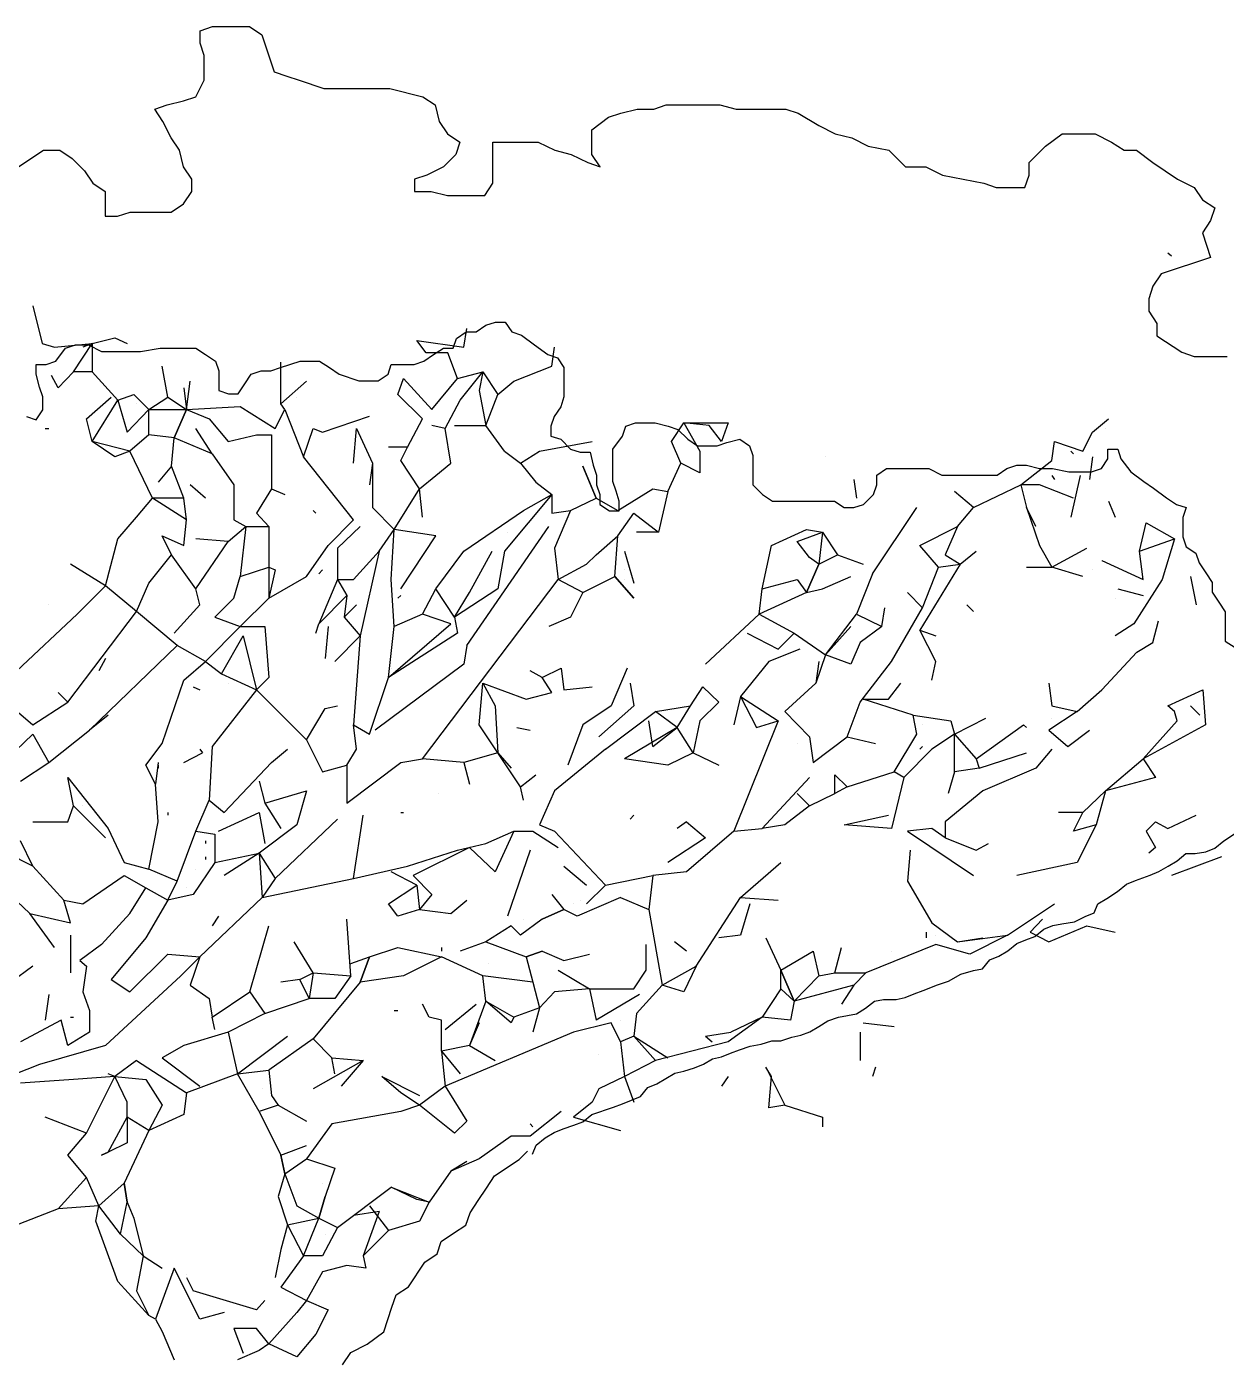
# Model space of a CAD drawing. Header units: inches. Extents: x 15 to 22798, y 21 to 21519.
# Drawn here: x 3528 to 3759.1, y 931.5 to 1187.9 of the extents above; entities that cross this region are included whole.
import ezdxf

# ---------------------------------------------------------------- set-up
doc = ezdxf.new("R2010")
doc.units = ezdxf.units.IN
doc.header["$MEASUREMENT"] = 0
doc.layers.add('pino marittimo', color=7, linetype='Continuous')

msp = doc.modelspace()

# ---------------------------------------------------------------- linework, layer by layer
at = {"layer": 'pino marittimo'}
for p, q in [((3747.82, 1144.37), (3748.55, 1143.82)), ((3529.18, 1134.19), (3531, 1126.92)), ((3612.24, 1126.2), (3612.78, 1129.83)), ((3531, 1126.92), (3533.36, 1126.2)), ((3533.36, 1126.2), (3540.63, 1126.92)), ((3537, 1121.47), (3540.63, 1126.92)), ((3540.63, 1126.92), (3538.81, 1126.2)), ((3540.63, 1126.92), (3544.99, 1128.01)), ((3540.63, 1126.92), (3540.63, 1121.47)), ((3544.99, 1128.01), (3547.35, 1126.92)), ((3604.97, 1125.11), (3603.15, 1127.47)), ((3603.15, 1127.47), (3612.24, 1126.2)), ((3629.14, 1122.56), (3629.69, 1126.2)), ((3609.15, 1125.11), (3604.97, 1125.11)), ((3610.97, 1120.2), (3609.15, 1125.11)), ((3537, 1121.47), (3534.09, 1118.38)), ((3540.63, 1121.47), (3537, 1121.47)), ((3540.63, 1121.47), (3545.54, 1116.02)), ((3555.17, 1116.56), (3554.08, 1122.56)), ((3576.98, 1115.29), (3576.98, 1123.29)), ((3610.97, 1120.2), (3615.87, 1121.47)), ((3611.51, 1116.02), (3615.87, 1121.47)), ((3615.87, 1121.47), (3615.15, 1117.84)), ((3615.87, 1121.47), (3618.78, 1117.11)), ((3621.87, 1119.65), (3629.14, 1122.56)), ((3534.09, 1118.38), (3532.82, 1120.74)), ((3558.26, 1118.38), (3558.8, 1114.2)), ((3558.8, 1114.2), (3559.53, 1119.65)), ((3576.98, 1115.29), (3581.89, 1119.65)), ((3599.52, 1117.11), (3600.61, 1120.2)), ((3600.61, 1120.2), (3606.06, 1114.2)), ((3606.06, 1114.2), (3610.97, 1120.2)), ((3618.78, 1117.11), (3621.87, 1119.65)), ((3539.54, 1112.38), (3544.27, 1116.56)), ((3540.63, 1108.02), (3545.54, 1116.02)), ((3545.54, 1116.02), (3548.63, 1117.11)), ((3545.54, 1116.02), (3547.35, 1109.84)), ((3548.63, 1117.11), (3551.54, 1114.2)), ((3551.54, 1114.2), (3555.17, 1116.56)), ((3555.17, 1116.56), (3558.8, 1114.2)), ((3580.07, 1116.56), (3580.07, 1116.56)), ((3604.24, 1112.38), (3599.52, 1117.11)), ((3608.6, 1110.57), (3611.51, 1116.02)), ((3615.15, 1117.84), (3616.42, 1111.11)), ((3616.42, 1111.11), (3618.78, 1117.11)), ((3547.35, 1109.84), (3551.54, 1114.2)), ((3549.17, 1115.29), (3549.17, 1115.29)), ((3551.54, 1109.29), (3551.54, 1114.2)), ((3551.54, 1114.2), (3558.8, 1114.2)), ((3558.8, 1114.2), (3556.44, 1108.75)), ((3556.44, 1108.75), (3558.8, 1114.2)), ((3558.8, 1114.2), (3569.16, 1114.75)), ((3558.8, 1114.2), (3563.17, 1112.38)), ((3569.16, 1114.75), (3575.89, 1110.57)), ((3575.89, 1110.57), (3577.71, 1114.2)), ((3577.71, 1114.2), (3576.98, 1115.29)), ((3577.71, 1114.2), (3581.34, 1105.11)), ((3531.54, 1110.57), (3532.27, 1110.57)), ((3540.63, 1108.02), (3539.54, 1112.38)), ((3563.71, 1105.66), (3560.62, 1110.57)), ((3563.17, 1112.38), (3566.8, 1108.02)), ((3581.34, 1105.11), (3583.16, 1110.57)), ((3583.16, 1110.57), (3584.98, 1109.84)), ((3584.98, 1109.84), (3594.06, 1112.93)), ((3590.97, 1103.84), (3591.52, 1110.57)), ((3591.52, 1110.57), (3594.61, 1103.84)), ((3601.33, 1106.93), (3604.24, 1112.38)), ((3608.6, 1110.57), (3606.06, 1111.11)), ((3609.69, 1103.84), (3608.6, 1110.57)), ((3610.42, 1111.11), (3616.42, 1111.11)), ((3620.05, 1106.2), (3616.42, 1111.11)), ((3652.22, 1108.02), (3654.58, 1111.66)), ((3654.58, 1111.66), (3663.13, 1111.66)), ((3659.49, 1111.11), (3654.58, 1111.66)), ((3654.58, 1111.66), (3657.67, 1106.2)), ((3661.85, 1108.02), (3659.49, 1111.11)), ((3663.13, 1111.66), (3661.85, 1108.02)), ((3733.28, 1109.84), (3736.37, 1112.38)), ((3735.82, 1110.57), (3735.82, 1110.57)), ((3547.9, 1106.2), (3540.63, 1108.02)), ((3544.99, 1105.11), (3540.63, 1108.02)), ((3551.54, 1109.29), (3547.9, 1106.2)), ((3556.44, 1108.75), (3551.54, 1109.29)), ((3555.9, 1103.3), (3556.44, 1108.75)), ((3563.71, 1105.66), (3556.44, 1108.75)), ((3566.8, 1108.02), (3572.25, 1109.29)), ((3572.25, 1109.29), (3575.16, 1109.29)), ((3572.25, 1109.29), (3575.16, 1109.29)), ((3575.16, 1109.29), (3575.16, 1098.93)), ((3626.78, 1106.2), (3636.95, 1108.02)), ((3654.04, 1103.84), (3652.22, 1108.02)), ((3725.46, 1104.39), (3726.01, 1108.02)), ((3726.01, 1108.02), (3731.46, 1106.2)), ((3731.46, 1106.2), (3733.28, 1109.84)), ((3547.9, 1106.2), (3544.99, 1105.11)), ((3552.26, 1097.12), (3547.9, 1106.2)), ((3563.71, 1105.66), (3567.89, 1099.66)), ((3601.33, 1106.93), (3597.7, 1106.93)), ((3600.06, 1104.39), (3601.33, 1106.93)), ((3620.05, 1106.2), (3623.14, 1103.84)), ((3623.14, 1103.84), (3626.78, 1106.2)), ((3657.67, 1106.2), (3657.67, 1102.02)), ((3729.1, 1106.2), (3729.64, 1105.66)), ((3555.9, 1103.3), (3553.35, 1100.21)), ((3558.26, 1097.12), (3555.9, 1103.3)), ((3590.97, 1092.94), (3581.34, 1105.11)), ((3594.61, 1103.84), (3594.06, 1099.66)), ((3594.61, 1103.84), (3594.61, 1095.3)), ((3603.7, 1098.93), (3600.06, 1104.39)), ((3606.79, 1101.48), (3609.69, 1103.84)), ((3623.14, 1103.84), (3626.05, 1100.21)), ((3637.68, 1097.12), (3635.14, 1103.3)), ((3635.14, 1103.3), (3635.14, 1103.3)), ((3635.14, 1103.3), (3637.68, 1097.12)), ((3651.49, 1098.39), (3654.04, 1103.84)), ((3657.67, 1102.02), (3654.04, 1103.84)), ((3681.85, 1105.11), (3681.85, 1105.11)), ((3719.47, 1099.66), (3725.46, 1104.39)), ((3733.28, 1105.11), (3732.73, 1100.75)), ((3603.7, 1098.93), (3606.79, 1101.48)), ((3687.3, 1100.75), (3687.84, 1097.12)), ((3725.46, 1101.48), (3726.01, 1100.75)), ((3730.92, 1101.48), (3729.1, 1093.48)), ((3562.44, 1097.12), (3559.53, 1099.66)), ((3567.89, 1099.66), (3567.89, 1092.94)), ((3575.16, 1098.93), (3572.25, 1094.21)), ((3575.16, 1098.93), (3577.71, 1097.84)), ((3598.79, 1091.12), (3603.7, 1098.93)), ((3604.24, 1093.48), (3603.7, 1098.93)), ((3629.14, 1097.84), (3620.05, 1086.94)), ((3623.69, 1094.75), (3629.14, 1097.84)), ((3626.05, 1100.21), (3629.14, 1097.84)), ((3629.14, 1097.84), (3629.14, 1094.21)), ((3641.86, 1094.75), (3648.59, 1098.93)), ((3648.59, 1098.93), (3651.49, 1098.39)), ((3651.49, 1098.39), (3649.68, 1090.57)), ((3710.38, 1095.3), (3706.74, 1098.39)), ((3710.38, 1095.3), (3719.47, 1099.66)), ((3723.1, 1099.66), (3719.47, 1099.66)), ((3719.47, 1099.66), (3720.56, 1095.3)), ((3729.64, 1097.12), (3723.1, 1099.66)), ((3549.17, 1093.48), (3552.26, 1097.12)), ((3558.26, 1097.12), (3552.26, 1097.12)), ((3558.8, 1092.94), (3552.26, 1097.12)), ((3558.8, 1092.94), (3558.26, 1097.12)), ((3594.61, 1095.3), (3598.79, 1091.12)), ((3632.77, 1094.75), (3637.68, 1097.12)), ((3637.68, 1097.12), (3641.86, 1094.75)), ((3690.93, 1082.58), (3699.48, 1095.3)), ((3707.29, 1091.66), (3710.38, 1095.3)), ((3722.37, 1091.66), (3720.56, 1095.3)), ((3720.56, 1095.3), (3723.1, 1088.03)), ((3736.37, 1096.57), (3737.64, 1093.48)), ((3545.54, 1089.3), (3549.17, 1093.48)), ((3558.26, 1088.03), (3558.8, 1092.94)), ((3567.89, 1092.94), (3570.25, 1091.66)), ((3572.25, 1094.21), (3574.62, 1091.66)), ((3583.16, 1094.75), (3583.7, 1094.21)), ((3586.07, 1088.03), (3590.97, 1092.94)), ((3604.24, 1093.48), (3604.24, 1093.48)), ((3612.24, 1086.94), (3623.69, 1094.75)), ((3629.14, 1094.21), (3632.77, 1094.75)), ((3632.77, 1094.75), (3629.69, 1087.48)), ((3641.86, 1089.85), (3644.95, 1094.21)), ((3644.95, 1094.21), (3649.68, 1090.57)), ((3566.8, 1088.76), (3570.25, 1091.66)), ((3570.25, 1091.66), (3569.16, 1082.03)), ((3570.25, 1091.66), (3574.62, 1091.66)), ((3574.62, 1091.66), (3574.62, 1083.85)), ((3592.25, 1091.66), (3587.88, 1087.48)), ((3595.88, 1086.94), (3598.79, 1091.12)), ((3598.24, 1081.49), (3598.79, 1091.12)), ((3606.79, 1089.85), (3598.79, 1091.12)), ((3612.78, 1068.76), (3628.59, 1091.66)), ((3620.6, 1090.57), (3620.6, 1090.57)), ((3649.68, 1090.57), (3645.5, 1090.57)), ((3671.49, 1088.03), (3678.21, 1091.12)), ((3676.39, 1088.76), (3681.3, 1090.57)), ((3678.21, 1091.12), (3681.3, 1090.57)), ((3681.3, 1090.57), (3680.57, 1084.39)), ((3681.3, 1090.57), (3684.21, 1086.21)), ((3700.02, 1088.03), (3707.29, 1091.66)), ((3707.29, 1091.66), (3704.93, 1086.21)), ((3722.37, 1091.66), (3722.37, 1091.66)), ((3742.37, 1086.94), (3743.64, 1092.39)), ((3743.64, 1092.39), (3749.09, 1089.3)), ((3543.17, 1080.21), (3545.54, 1089.3)), ((3555.9, 1086.21), (3554.08, 1089.85)), ((3554.08, 1089.85), (3558.26, 1088.03)), ((3566.8, 1088.76), (3560.62, 1089.3)), ((3560.62, 1079.67), (3566.8, 1088.76)), ((3581.89, 1082.03), (3586.07, 1088.03)), ((3587.88, 1087.48), (3587.88, 1081.49)), ((3600.06, 1079.67), (3606.79, 1089.85)), ((3629.69, 1087.48), (3630.41, 1081.49)), ((3637.68, 1086.21), (3641.86, 1089.85)), ((3641.32, 1082.03), (3641.86, 1089.85)), ((3669.67, 1079.67), (3671.49, 1088.03)), ((3678.76, 1085.67), (3676.39, 1088.76)), ((3678.76, 1085.67), (3676.39, 1088.76)), ((3703.66, 1083.85), (3700.02, 1088.03)), ((3723.1, 1088.03), (3725.46, 1083.85)), ((3725.46, 1083.85), (3732.19, 1087.48)), ((3742.37, 1086.94), (3749.09, 1089.3)), ((3749.09, 1089.3), (3746.73, 1081.49)), ((3551.54, 1080.76), (3555.9, 1086.21)), ((3560.62, 1079.67), (3555.9, 1086.21)), ((3590.97, 1081.49), (3595.88, 1086.94)), ((3595.88, 1086.94), (3592.25, 1070.58)), ((3606.79, 1079.67), (3612.24, 1086.94)), ((3613.33, 1078.94), (3617.69, 1086.94)), ((3620.05, 1086.94), (3618.78, 1079.67)), ((3635.86, 1084.39), (3637.68, 1086.21)), ((3643.13, 1086.94), (3644.95, 1080.76)), ((3680.57, 1084.39), (3678.76, 1085.67)), ((3680.57, 1084.39), (3684.21, 1086.21)), ((3684.21, 1086.21), (3689.12, 1084.39)), ((3704.93, 1086.21), (3707.84, 1084.39)), ((3707.84, 1084.39), (3710.92, 1086.94)), ((3735.1, 1085.12), (3735.1, 1085.12)), ((3735.1, 1085.12), (3743.09, 1081.49)), ((3743.09, 1081.49), (3742.37, 1086.94)), ((3543.17, 1080.21), (3536.45, 1084.39)), ((3569.16, 1082.03), (3574.62, 1083.85)), ((3574.62, 1083.85), (3574.62, 1077.85)), ((3574.62, 1083.85), (3575.89, 1083.3)), ((3575.89, 1083.3), (3574.62, 1077.85)), ((3584.98, 1083.3), (3584.25, 1082.58)), ((3630.41, 1081.49), (3635.86, 1084.39)), ((3643.13, 1083.3), (3643.13, 1083.3)), ((3680.57, 1084.39), (3678.21, 1078.94)), ((3678.21, 1078.94), (3680.57, 1084.39)), ((3690.93, 1082.58), (3687.84, 1074.76)), ((3707.84, 1084.39), (3700.02, 1071.67)), ((3700.57, 1076.03), (3703.66, 1083.85)), ((3703.66, 1083.85), (3707.84, 1084.39)), ((3720.56, 1083.85), (3725.46, 1083.85)), ((3731.46, 1082.03), (3725.46, 1083.85)), ((3733.28, 1083.3), (3733.28, 1083.3)), ((3537.72, 1074.76), (3543.17, 1080.21)), ((3549.17, 1075.31), (3543.17, 1080.21)), ((3549.17, 1075.31), (3551.54, 1080.76)), ((3567.89, 1077.85), (3569.16, 1082.03)), ((3574.62, 1077.85), (3581.89, 1082.03)), ((3587.88, 1081.49), (3584.25, 1072.94)), ((3587.88, 1081.49), (3589.7, 1078.4)), ((3587.88, 1081.49), (3590.97, 1081.49)), ((3598.79, 1072.4), (3598.24, 1081.49)), ((3604.24, 1046.95), (3630.41, 1081.49)), ((3635.14, 1078.94), (3630.41, 1081.49)), ((3635.14, 1078.94), (3641.32, 1082.03)), ((3644.95, 1077.85), (3641.32, 1082.03)), ((3641.32, 1082.03), (3644.95, 1077.85)), ((3643.13, 1081.49), (3643.13, 1081.49)), ((3669.67, 1079.67), (3676.39, 1081.49)), ((3676.39, 1081.49), (3678.21, 1078.94)), ((3681.3, 1079.67), (3686.75, 1082.03)), ((3746.73, 1081.49), (3741.28, 1072.94)), ((3752.18, 1082.03), (3753.27, 1076.58)), ((3561.35, 1076.58), (3560.62, 1079.67)), ((3564.26, 1074.22), (3567.89, 1077.85)), ((3574.62, 1077.85), (3569.16, 1072.4)), ((3584.25, 1072.94), (3589.7, 1078.4)), ((3589.7, 1078.4), (3589.16, 1074.22)), ((3600.06, 1078.4), (3599.52, 1077.85)), ((3604.24, 1074.76), (3606.79, 1079.67)), ((3610.42, 1074.22), (3606.79, 1079.67)), ((3618.78, 1079.67), (3610.42, 1074.22)), ((3610.42, 1074.22), (3613.33, 1078.94)), ((3635.14, 1078.94), (3632.77, 1074.22)), ((3669.12, 1074.76), (3669.67, 1079.67)), ((3669.12, 1074.76), (3669.67, 1079.67)), ((3669.12, 1074.76), (3669.67, 1079.67)), ((3678.21, 1078.94), (3669.12, 1074.76)), ((3678.21, 1078.94), (3681.3, 1079.67)), ((3700.57, 1076.03), (3697.66, 1078.94)), ((3737.64, 1077.85), (3737.64, 1077.85)), ((3738.19, 1079.67), (3743.09, 1078.4)), ((3526.09, 1063.86), (3537.72, 1074.76)), ((3532.27, 1076.58), (3532.27, 1076.58)), ((3535.91, 1057.86), (3549.17, 1075.31)), ((3556.99, 1068.76), (3549.17, 1075.31)), ((3556.44, 1071.13), (3561.35, 1076.58)), ((3589.16, 1074.22), (3591.52, 1076.58)), ((3591.52, 1076.58), (3589.16, 1074.22)), ((3604.24, 1074.76), (3598.79, 1072.4)), ((3609.69, 1072.94), (3604.24, 1074.76)), ((3658.76, 1065.13), (3669.12, 1074.76)), ((3669.12, 1074.76), (3675.85, 1071.13)), ((3681.85, 1066.95), (3687.84, 1074.76)), ((3687.84, 1074.76), (3692.75, 1072.4)), ((3692.75, 1072.4), (3693.3, 1076.03)), ((3694.57, 1065.67), (3700.57, 1076.03)), ((3710.38, 1075.31), (3709.11, 1076.58)), ((3569.16, 1072.4), (3562.44, 1065.67)), ((3564.26, 1074.22), (3569.16, 1072.4)), ((3569.16, 1072.4), (3573.89, 1072.4)), ((3573.89, 1072.4), (3574.62, 1062.58)), ((3583.7, 1071.13), (3584.25, 1072.94)), ((3586.07, 1072.4), (3585.52, 1066.22)), ((3589.16, 1074.22), (3592.25, 1070.58)), ((3597.7, 1062.58), (3609.69, 1072.94)), ((3597.7, 1062.58), (3598.79, 1072.4)), ((3610.42, 1074.22), (3610.97, 1071.13)), ((3632.77, 1074.22), (3628.59, 1072.4)), ((3686.75, 1072.4), (3681.85, 1066.95)), ((3692.75, 1072.4), (3688.57, 1069.31)), ((3741.28, 1072.94), (3737.64, 1070.58)), ((3744.91, 1069.31), (3746, 1073.49)), ((3565.53, 1063.31), (3569.71, 1070.58)), ((3569.71, 1070.58), (3572.25, 1060.22)), ((3583.7, 1071.13), (3583.7, 1071.13)), ((3592.25, 1070.58), (3587.34, 1065.67)), ((3592.25, 1070.58), (3590.97, 1053.5)), ((3610.97, 1071.13), (3597.7, 1062.58)), ((3666.76, 1071.13), (3672.76, 1068.04)), ((3675.85, 1071.13), (3672.76, 1068.04)), ((3675.85, 1071.13), (3681.85, 1066.95)), ((3703.11, 1065.67), (3700.02, 1071.67)), ((3700.02, 1071.67), (3703.11, 1070.58)), ((3540.09, 1052.41), (3556.99, 1068.76)), ((3562.44, 1065.67), (3556.99, 1068.76)), ((3612.78, 1068.76), (3612.24, 1065.13)), ((3612.78, 1068.76), (3612.78, 1068.76)), ((3676.94, 1068.04), (3670.94, 1065.67)), ((3688.57, 1069.31), (3686.75, 1065.13)), ((3735.1, 1060.22), (3741.82, 1067.49)), ((3741.82, 1067.49), (3744.91, 1069.31)), ((3543.17, 1066.22), (3541.9, 1063.86)), ((3558.26, 1062.04), (3562.44, 1065.67)), ((3562.44, 1065.67), (3565.53, 1063.31)), ((3612.24, 1065.13), (3595.15, 1052.41)), ((3598.24, 1064.4), (3598.24, 1064.4)), ((3627.32, 1062.58), (3630.96, 1064.4)), ((3630.96, 1064.4), (3631.5, 1060.22)), ((3643.68, 1064.4), (3640.59, 1057.13)), ((3670.94, 1065.67), (3665.49, 1058.95)), ((3681.85, 1066.95), (3680.03, 1061.49)), ((3680.57, 1065.67), (3680.03, 1061.49)), ((3686.75, 1065.13), (3681.85, 1066.95)), ((3688.57, 1057.86), (3694.57, 1065.67)), ((3702.38, 1062.04), (3703.11, 1065.67)), ((3702.38, 1062.04), (3703.11, 1065.67)), ((3554.08, 1049.86), (3558.26, 1062.04)), ((3565.53, 1063.31), (3572.25, 1060.22)), ((3574.62, 1062.58), (3572.25, 1060.22)), ((3594.06, 1051.68), (3597.7, 1062.58)), ((3627.32, 1062.58), (3624.96, 1063.86)), ((3629.14, 1059.68), (3627.32, 1062.58)), ((3535.91, 1057.86), (3534.09, 1059.68)), ((3560.08, 1060.77), (3561.35, 1060.22)), ((3572.25, 1060.22), (3563.71, 1049.32)), ((3566.8, 1061.49), (3566.8, 1061.49)), ((3572.25, 1060.22), (3581.89, 1050.59)), ((3615.15, 1053.5), (3615.87, 1061.49)), ((3615.87, 1061.49), (3618.24, 1057.13)), ((3615.87, 1061.49), (3624.23, 1058.4)), ((3624.23, 1058.4), (3629.14, 1059.68)), ((3631.5, 1060.22), (3636.95, 1060.77)), ((3644.22, 1061.49), (3644.95, 1057.13)), ((3655.86, 1057.13), (3658.22, 1060.77)), ((3658.22, 1060.77), (3661.31, 1057.86)), ((3680.03, 1061.49), (3674.03, 1056.04)), ((3694.02, 1058.4), (3696.39, 1061.49)), ((3724.92, 1061.49), (3725.46, 1057.13)), ((3730.37, 1056.04), (3735.1, 1060.22)), ((3747.82, 1057.13), (3754.54, 1060.22)), ((3754.54, 1060.22), (3755.09, 1053.5)), ((3529.18, 1053.5), (3535.91, 1057.86)), ((3585.52, 1056.59), (3587.88, 1057.13)), ((3618.24, 1057.13), (3618.78, 1048.05)), ((3640.59, 1057.13), (3635.14, 1053.5)), ((3644.95, 1057.13), (3638.23, 1051.14)), ((3649.13, 1056.04), (3655.86, 1057.13)), ((3653.31, 1052.95), (3655.86, 1057.13)), ((3661.31, 1057.86), (3657.67, 1054.22)), ((3665.49, 1058.95), (3664.22, 1053.5)), ((3665.49, 1058.95), (3668.58, 1052.95)), ((3665.49, 1058.95), (3672.76, 1054.22)), ((3686.03, 1051.14), (3688.57, 1057.86)), ((3698.75, 1055.32), (3689.12, 1058.4)), ((3689.12, 1058.4), (3694.02, 1058.4)), ((3725.46, 1057.13), (3730.37, 1056.04)), ((3749.09, 1056.04), (3747.82, 1057.13)), ((3752.18, 1057.13), (3754, 1055.32)), ((3525.55, 1056.59), (3529.18, 1053.5)), ((3543.72, 1055.32), (3540.09, 1052.41)), ((3581.89, 1050.59), (3585.52, 1056.59)), ((3639.5, 1048.77), (3649.13, 1056.04)), ((3648.59, 1049.32), (3647.86, 1054.22)), ((3653.31, 1052.95), (3649.13, 1056.04)), ((3657.67, 1054.22), (3656.4, 1048.05)), ((3672.76, 1054.22), (3664.22, 1032.96)), ((3668.58, 1052.95), (3672.76, 1054.22)), ((3674.03, 1056.04), (3678.76, 1051.14)), ((3699.48, 1051.68), (3698.75, 1055.32)), ((3698.75, 1055.32), (3706.02, 1054.22)), ((3706.02, 1054.22), (3706.74, 1051.68)), ((3706.74, 1051.68), (3712.74, 1054.77)), ((3730.37, 1056.04), (3724.92, 1052.41)), ((3725.46, 1054.77), (3725.46, 1054.77)), ((3743.09, 1046.95), (3749.64, 1054.22)), ((3749.64, 1054.22), (3749.09, 1056.04)), ((3524.27, 1046.95), (3529.18, 1051.68)), ((3529.18, 1051.68), (3532.27, 1046.23)), ((3532.27, 1046.23), (3540.09, 1052.41)), ((3591.52, 1048.77), (3590.97, 1053.5)), ((3590.97, 1053.5), (3594.06, 1051.68)), ((3618.78, 1048.05), (3615.15, 1053.5)), ((3622.42, 1052.95), (3624.96, 1052.41)), ((3635.14, 1053.5), (3632.23, 1045.68)), ((3653.31, 1052.95), (3643.13, 1046.95)), ((3648.59, 1049.32), (3653.31, 1052.95)), ((3656.4, 1048.05), (3653.31, 1052.95)), ((3695.11, 1044.41), (3699.48, 1051.68)), ((3700.57, 1053.5), (3700.57, 1053.5)), ((3706.74, 1051.68), (3702.38, 1048.77)), ((3706.74, 1044.41), (3706.74, 1051.68)), ((3706.74, 1051.68), (3710.92, 1046.95)), ((3710.92, 1046.95), (3720.01, 1053.5)), ((3720.01, 1053.5), (3720.56, 1052.95)), ((3720.56, 1052.95), (3720.01, 1053.5)), ((3724.92, 1052.41), (3728.55, 1049.32)), ((3728.55, 1049.32), (3732.73, 1052.41)), ((3755.09, 1053.5), (3743.09, 1046.95)), ((3550.99, 1045.68), (3554.08, 1049.86)), ((3563.71, 1049.32), (3563.17, 1038.96)), ((3581.89, 1050.59), (3584.98, 1044.41)), ((3676.39, 1049.86), (3676.39, 1049.86)), ((3678.76, 1051.14), (3679.48, 1046.23)), ((3679.48, 1046.23), (3686.03, 1051.14)), ((3686.03, 1051.14), (3691.48, 1049.86)), ((3700.57, 1049.32), (3700.02, 1048.77)), ((3558.26, 1046.23), (3561.89, 1048.05)), ((3561.35, 1048.77), (3561.89, 1048.05)), ((3575.16, 1046.23), (3578.25, 1048.77)), ((3589.7, 1045.68), (3591.52, 1048.77)), ((3600.06, 1046.23), (3604.24, 1046.95)), ((3612.24, 1046.23), (3604.24, 1046.95)), ((3618.78, 1048.05), (3612.24, 1046.23)), ((3623.14, 1041.5), (3618.78, 1048.05)), ((3618.78, 1048.05), (3621.32, 1045.14)), ((3639.5, 1048.77), (3629.69, 1040.78)), ((3651.49, 1045.68), (3643.13, 1046.95)), ((3656.4, 1048.05), (3651.49, 1045.68)), ((3656.4, 1048.05), (3661.31, 1045.68)), ((3702.38, 1048.77), (3696.93, 1043.32)), ((3710.92, 1046.95), (3711.47, 1045.14)), ((3711.47, 1045.14), (3720.56, 1048.05)), ((3725.46, 1048.77), (3722.37, 1045.14)), ((3735.82, 1040.78), (3743.09, 1046.95)), ((3743.09, 1046.95), (3745.46, 1043.32)), ((3526.82, 1042.59), (3532.27, 1046.23)), ((3552.81, 1042.05), (3550.99, 1045.68)), ((3553.35, 1046.23), (3552.81, 1042.05)), ((3553.35, 1045.68), (3553.35, 1045.14)), ((3566.07, 1036.6), (3575.16, 1046.23)), ((3584.98, 1044.41), (3589.7, 1045.68)), ((3589.7, 1038.41), (3600.06, 1046.23)), ((3589.7, 1045.68), (3589.7, 1038.41)), ((3612.24, 1046.23), (3613.33, 1042.05)), ((3686.03, 1041.5), (3695.11, 1044.41)), ((3696.93, 1043.32), (3695.11, 1044.41)), ((3706.74, 1044.41), (3705.47, 1040.23)), ((3711.47, 1045.14), (3706.74, 1044.41)), ((3722.37, 1045.14), (3712.2, 1040.78)), ((3537, 1037.87), (3535.91, 1043.32)), ((3535.91, 1043.32), (3543.72, 1033.51)), ((3553.35, 1034.78), (3552.81, 1042.05)), ((3572.8, 1042.59), (3573.89, 1038.41)), ((3623.14, 1041.5), (3626.05, 1043.87)), ((3623.69, 1038.96), (3623.14, 1041.5)), ((3623.14, 1041.5), (3623.14, 1041.5)), ((3669.67, 1033.51), (3678.76, 1043.32)), ((3683.66, 1040.23), (3683.66, 1043.87)), ((3683.66, 1043.87), (3686.03, 1041.5)), ((3686.03, 1041.5), (3683.66, 1040.23)), ((3696.93, 1043.32), (3694.57, 1033.51)), ((3745.46, 1043.32), (3735.82, 1040.78)), ((3560.62, 1032.96), (3563.17, 1038.96)), ((3563.17, 1038.96), (3566.07, 1036.6)), ((3573.89, 1038.41), (3581.89, 1040.78)), ((3581.89, 1040.78), (3580.07, 1034.23)), ((3607.33, 1040.23), (3607.33, 1040.23)), ((3623.69, 1038.96), (3623.69, 1038.96)), ((3629.69, 1040.78), (3626.78, 1034.23)), ((3676.39, 1040.23), (3678.76, 1037.87)), ((3678.76, 1037.87), (3683.66, 1040.23)), ((3712.2, 1040.78), (3704.93, 1034.78)), ((3731.46, 1036.6), (3735.82, 1040.78)), ((3735.82, 1040.78), (3734.01, 1034.23)), ((3535.91, 1034.78), (3537, 1037.87)), ((3537, 1037.87), (3543.17, 1031.69)), ((3538.81, 1037.87), (3538.81, 1037.87)), ((3555.17, 1036.6), (3555.17, 1036.05)), ((3564.98, 1032.96), (3572.8, 1036.6)), ((3572.8, 1036.6), (3573.89, 1030.6)), ((3573.89, 1038.41), (3576.98, 1033.51)), ((3600.06, 1036.6), (3600.61, 1036.6)), ((3678.76, 1037.87), (3674.03, 1034.23)), ((3678.76, 1037.87), (3674.03, 1034.23)), ((3731.46, 1036.6), (3726.74, 1036.6)), ((3729.64, 1032.96), (3731.46, 1036.6)), ((3529.18, 1034.78), (3535.91, 1034.78)), ((3551.54, 1025.69), (3553.35, 1034.78)), ((3580.07, 1034.23), (3572.8, 1028.78)), ((3575.89, 1023.87), (3587.88, 1035.32)), ((3590.97, 1023.87), (3592.79, 1036.05)), ((3626.78, 1034.23), (3629.69, 1032.96)), ((3644.95, 1036.05), (3644.22, 1035.32)), ((3655.13, 1034.78), (3653.31, 1033.51)), ((3655.13, 1034.78), (3658.76, 1031.69)), ((3674.03, 1034.23), (3669.67, 1033.51)), ((3685.48, 1034.23), (3694.02, 1036.05)), ((3694.57, 1033.51), (3685.48, 1034.23)), ((3704.93, 1034.78), (3704.93, 1031.69)), ((3734.01, 1034.23), (3729.64, 1032.96)), ((3734.01, 1034.23), (3730.37, 1026.96)), ((3745.46, 1034.78), (3743.64, 1032.96)), ((3745.46, 1034.78), (3747.82, 1033.51)), ((3747.82, 1033.51), (3753.27, 1036.05)), ((3529.18, 1026.24), (3526.82, 1031.14)), ((3543.72, 1033.51), (3546.81, 1026.96)), ((3556.99, 1023.33), (3560.62, 1032.96)), ((3560.62, 1032.96), (3564.26, 1032.42)), ((3562.44, 1031.14), (3562.44, 1030.6)), ((3564.26, 1032.42), (3564.26, 1026.96)), ((3616.42, 1030.6), (3621.87, 1032.96)), ((3621.87, 1032.96), (3618.24, 1025.15)), ((3621.87, 1032.96), (3625.51, 1032.96)), ((3625.51, 1032.96), (3630.41, 1029.87)), ((3629.69, 1032.96), (3639.5, 1022.6)), ((3658.76, 1031.69), (3651.49, 1026.96)), ((3664.22, 1032.96), (3655.13, 1025.15)), ((3664.22, 1032.96), (3669.67, 1033.51)), ((3702.38, 1033.51), (3697.66, 1032.96)), ((3697.66, 1032.96), (3710.38, 1024.42)), ((3704.93, 1031.69), (3702.38, 1033.51)), ((3704.93, 1031.69), (3710.92, 1029.33)), ((3743.64, 1032.96), (3745.46, 1029.87)), ((3529.18, 1026.24), (3524.27, 1028.78)), ((3564.26, 1026.96), (3572.8, 1028.78)), ((3572.8, 1028.78), (3566.07, 1024.42)), ((3572.8, 1028.78), (3573.34, 1020.24)), ((3572.8, 1028.78), (3575.89, 1023.87)), ((3601.33, 1026.24), (3610.97, 1029.33)), ((3613.33, 1029.87), (3602.42, 1024.42)), ((3610.97, 1029.33), (3616.42, 1030.6)), ((3618.24, 1025.15), (3613.33, 1029.87)), ((3624.96, 1029.33), (3620.6, 1016.6)), ((3698.2, 1029.33), (3697.66, 1023.33)), ((3710.92, 1029.33), (3713.29, 1030.6)), ((3745.46, 1029.87), (3744.18, 1028.78)), ((3535.18, 1019.69), (3529.18, 1026.24)), ((3546.81, 1026.96), (3551.54, 1025.69)), ((3564.26, 1026.96), (3560.08, 1020.78)), ((3562.44, 1028.05), (3562.44, 1027.51)), ((3590.97, 1023.87), (3601.33, 1026.24)), ((3631.5, 1026.24), (3635.86, 1022.6)), ((3665.49, 1020.24), (3673.3, 1026.96)), ((3730.37, 1026.96), (3718.74, 1024.42)), ((3758.18, 1028.05), (3748.55, 1024.42)), ((3519.55, 1025.69), (3528.64, 1017.15)), ((3538.81, 1018.97), (3546.81, 1024.42)), ((3546.81, 1024.42), (3550.99, 1022.06)), ((3556.99, 1023.33), (3551.54, 1025.69)), ((3560.62, 1025.69), (3560.62, 1025.69)), ((3575.89, 1023.87), (3573.34, 1020.24)), ((3573.34, 1020.24), (3590.97, 1023.87)), ((3603.15, 1022.6), (3598.24, 1025.15)), ((3602.42, 1024.42), (3606.06, 1020.78)), ((3639.5, 1022.6), (3648.59, 1024.42)), ((3648.59, 1024.42), (3647.86, 1017.88)), ((3655.13, 1025.15), (3648.59, 1024.42)), ((3547.9, 1017.15), (3550.99, 1022.06)), ((3550.99, 1022.06), (3555.17, 1019.69)), ((3555.17, 1019.69), (3556.99, 1023.33)), ((3558.8, 1022.06), (3558.8, 1022.06)), ((3597.7, 1018.97), (3603.15, 1022.6)), ((3603.15, 1022.6), (3603.7, 1017.88)), ((3639.5, 1022.6), (3635.86, 1018.97)), ((3697.66, 1023.33), (3702.38, 1015.33)), ((3535.18, 1019.69), (3538.81, 1018.97)), ((3536.45, 1015.33), (3535.18, 1019.69)), ((3555.17, 1019.69), (3550.99, 1012.42)), ((3560.08, 1020.78), (3555.17, 1019.69)), ((3573.34, 1020.24), (3561.35, 1008.79)), ((3599.52, 1016.6), (3597.7, 1018.97)), ((3606.06, 1020.78), (3603.7, 1017.88)), ((3609.69, 1017.15), (3612.78, 1019.69)), ((3629.14, 1020.78), (3631.5, 1017.88)), ((3633.32, 1018.97), (3633.32, 1018.97)), ((3642.41, 1020.24), (3634.05, 1016.6)), ((3634.59, 1019.69), (3634.59, 1019.69)), ((3642.41, 1020.24), (3642.41, 1020.24)), ((3642.41, 1020.24), (3647.86, 1017.88)), ((3656.95, 1006.97), (3665.49, 1020.24)), ((3665.49, 1020.24), (3672.76, 1019.69)), ((3667.31, 1018.97), (3665.49, 1012.97)), ((3716.92, 1012.97), (3726.01, 1018.97)), ((3528.64, 1017.15), (3536.45, 1015.33)), ((3533.36, 1010.61), (3528.64, 1017.15)), ((3547.9, 1017.15), (3542.45, 1011.15)), ((3564.98, 1016.6), (3563.71, 1014.79)), ((3590.43, 1005.15), (3589.7, 1016.06)), ((3603.7, 1017.88), (3599.52, 1016.6)), ((3603.7, 1017.88), (3609.69, 1017.15)), ((3627.32, 1016.06), (3623.14, 1012.97)), ((3623.69, 1016.06), (3623.69, 1016.06)), ((3627.32, 1016.06), (3631.5, 1017.88)), ((3631.5, 1017.88), (3627.32, 1016.06)), ((3634.05, 1016.6), (3631.5, 1017.88)), ((3647.86, 1017.88), (3650.4, 1003.34)), ((3723.65, 1016.06), (3721.28, 1013.51)), ((3570.98, 1002.06), (3574.62, 1014.79)), ((3621.32, 1014.79), (3616.42, 1011.7)), ((3623.14, 1012.97), (3621.32, 1014.79)), ((3701.29, 1013.51), (3701.29, 1012.42)), ((3702.38, 1015.33), (3707.29, 1011.7)), ((3721.28, 1013.51), (3724.92, 1011.7)), ((3724.92, 1011.7), (3732.19, 1014.79)), ((3732.19, 1014.79), (3737.64, 1013.51)), ((3536.45, 1012.97), (3536.45, 1012.97)), ((3536.45, 1012.97), (3536.45, 1005.7)), ((3542.45, 1011.15), (3538.27, 1008.06)), ((3542.45, 1011.15), (3542.45, 1011.15)), ((3550.99, 1012.42), (3544.27, 1004.43)), ((3583.16, 1005.7), (3579.52, 1011.7)), ((3594.06, 1008.79), (3599.52, 1010.61)), ((3599.52, 1010.61), (3607.88, 1008.79)), ((3607.88, 1010.61), (3607.88, 1009.88)), ((3616.42, 1011.7), (3611.51, 1009.88)), ((3616.42, 1011.7), (3624.23, 1008.79)), ((3647.31, 1006.24), (3647.31, 1011.15)), ((3655.13, 1009.88), (3652.77, 1011.7)), ((3665.49, 1012.97), (3661.31, 1012.42)), ((3670.4, 1012.42), (3673.3, 1006.24)), ((3683.66, 1005.7), (3684.94, 1010.61)), ((3703.11, 1011.15), (3689.66, 1005.7)), ((3703.11, 1012.97), (3703.11, 1012.97)), ((3709.65, 1009.33), (3703.11, 1011.15)), ((3707.29, 1011.7), (3716.92, 1012.97)), ((3707.29, 1011.7), (3712.2, 1012.42)), ((3716.92, 1012.97), (3709.65, 1009.33)), ((3538.27, 1008.06), (3539.54, 1006.97)), ((3547.9, 1002.06), (3555.17, 1009.33)), ((3555.17, 1009.33), (3561.35, 1008.79)), ((3561.35, 1008.79), (3557.71, 1005.15)), ((3561.35, 1008.79), (3559.53, 1003.34)), ((3590.43, 1007.52), (3594.06, 1008.79)), ((3594.06, 1008.79), (3592.25, 1003.88)), ((3592.25, 1003.88), (3594.06, 1008.79)), ((3607.88, 1008.79), (3600.61, 1005.15)), ((3615.87, 1005.15), (3607.88, 1008.79)), ((3627.32, 1009.88), (3624.23, 1008.79)), ((3624.23, 1008.79), (3627.32, 1009.88)), ((3624.23, 1008.79), (3625.51, 1003.88)), ((3627.32, 1009.88), (3631.5, 1008.06)), ((3631.5, 1008.06), (3636.41, 1009.33)), ((3673.3, 1006.24), (3679.48, 1009.88)), ((3679.48, 1009.88), (3680.57, 1005.15)), ((3694.57, 1009.88), (3694.57, 1009.88)), ((3529.18, 1006.97), (3525, 1003.88)), ((3539.54, 1006.97), (3538.81, 1002.06)), ((3580.61, 1004.43), (3583.16, 1005.7)), ((3583.16, 1005.7), (3582.43, 1000.79)), ((3583.16, 1005.7), (3590.43, 1005.15)), ((3616.96, 1007.52), (3616.96, 1007.52)), ((3630.41, 1006.24), (3636.41, 1002.61)), ((3644.95, 1002.61), (3647.31, 1006.24)), ((3650.4, 1003.34), (3656.95, 1006.97)), ((3656.95, 1006.97), (3654.58, 1002.06)), ((3673.3, 1002.61), (3673.3, 1006.24)), ((3675.85, 1000.25), (3673.3, 1006.24)), ((3673.3, 1006.24), (3675.85, 1000.25)), ((3680.57, 1005.15), (3683.66, 1005.7)), ((3683.66, 1005.7), (3689.66, 1005.7)), ((3689.66, 1005.7), (3687.3, 1003.34)), ((3557.71, 1005.15), (3543.17, 991.7)), ((3544.27, 1004.43), (3547.9, 1002.06)), ((3559.53, 1003.34), (3563.17, 1000.79)), ((3580.61, 1004.43), (3576.98, 1003.88)), ((3582.43, 1000.79), (3580.61, 1004.43)), ((3592.25, 1003.88), (3583.16, 992.98)), ((3590.43, 1005.15), (3587.34, 1000.79)), ((3600.61, 1005.15), (3592.25, 1003.88)), ((3625.51, 1003.88), (3615.87, 1005.15)), ((3616.42, 1000.25), (3615.87, 1005.15)), ((3625.51, 1003.88), (3626.78, 998.97)), ((3650.4, 1003.34), (3645.5, 997.88)), ((3654.58, 1002.06), (3650.4, 1003.34)), ((3680.57, 1005.15), (3675.85, 1000.25)), ((3687.3, 1003.34), (3675.85, 1000.25)), ((3687.3, 1003.34), (3684.94, 999.7)), ((3532.27, 1001.52), (3531.54, 996.61)), ((3538.81, 1002.06), (3540.09, 998.43)), ((3563.17, 1000.79), (3563.71, 997.16)), ((3563.71, 997.16), (3570.98, 1002.06)), ((3570.98, 1002.06), (3573.89, 997.88)), ((3573.89, 997.88), (3582.43, 1000.79)), ((3587.34, 1000.79), (3582.43, 1000.79)), ((3629.69, 1002.06), (3626.78, 998.97)), ((3636.41, 1002.61), (3629.69, 1002.06)), ((3636.41, 1002.61), (3637.68, 996.61)), ((3636.41, 1002.61), (3644.95, 1002.61)), ((3646.04, 1001.52), (3637.68, 996.61)), ((3673.3, 1002.61), (3669.67, 997.16)), ((3675.85, 1000.25), (3673.3, 1002.61)), ((3540.09, 998.43), (3540.09, 994.25)), ((3573.89, 997.88), (3566.8, 994.25)), ((3598.79, 998.43), (3599.52, 998.43)), ((3605.51, 997.16), (3604.24, 999.7)), ((3608.6, 994.79), (3614.6, 999.7)), ((3616.42, 1000.25), (3613.33, 991.7)), ((3616.42, 1000.25), (3621.87, 997.16)), ((3621.32, 996.07), (3616.42, 1000.25)), ((3626.78, 998.97), (3621.87, 997.16)), ((3626.78, 998.97), (3625.51, 994.25)), ((3645.5, 997.88), (3644.95, 993.52)), ((3675.85, 1000.25), (3675.12, 996.61)), ((3534.63, 996.61), (3526.82, 992.43)), ((3535.91, 991.7), (3534.63, 996.61)), ((3536.45, 997.16), (3537, 997.16)), ((3564.26, 994.79), (3563.71, 997.16)), ((3607.88, 996.61), (3605.51, 997.16)), ((3607.88, 990.61), (3607.88, 996.61)), ((3615.15, 996.07), (3613.33, 991.7)), ((3621.87, 997.16), (3621.32, 996.07)), ((3640.59, 996.07), (3633.32, 994.25)), ((3642.41, 992.43), (3640.59, 996.07)), ((3642.41, 996.61), (3642.41, 996.61)), ((3669.67, 997.16), (3663.13, 992.43)), ((3669.67, 997.16), (3663.67, 994.25)), ((3675.12, 996.61), (3669.67, 997.16)), ((3689.12, 996.07), (3695.11, 995.34)), ((3540.09, 994.25), (3535.91, 991.7)), ((3566.8, 994.25), (3558.26, 991.7)), ((3566.8, 994.25), (3568.62, 986.25)), ((3568.62, 986.25), (3578.25, 993.52)), ((3583.16, 992.98), (3574.62, 986.98)), ((3583.16, 992.98), (3586.79, 989.34)), ((3633.32, 994.25), (3608.6, 983.89)), ((3644.95, 993.52), (3642.41, 992.43)), ((3644.95, 993.52), (3649.13, 988.8)), ((3644.95, 993.52), (3651.49, 989.34)), ((3658.76, 993.52), (3663.67, 994.25)), ((3658.76, 993.52), (3660.04, 992.43)), ((3688.57, 994.25), (3688.57, 988.8)), ((3543.17, 991.7), (3530.45, 988.07)), ((3558.26, 991.7), (3554.08, 989.34)), ((3613.33, 991.7), (3607.88, 990.61)), ((3607.88, 990.61), (3608.6, 983.89)), ((3607.88, 990.61), (3611.51, 986.25)), ((3613.33, 991.7), (3618.24, 988.8)), ((3642.41, 992.43), (3643.13, 985.71)), ((3663.13, 992.43), (3649.13, 988.8)), ((3530.45, 988.07), (3523.18, 985.16)), ((3549.17, 988.8), (3544.99, 985.71)), ((3549.17, 988.8), (3549.17, 988.8)), ((3549.17, 988.8), (3558.8, 982.62)), ((3554.08, 989.34), (3561.35, 983.89)), ((3592.79, 988.8), (3583.16, 983.34)), ((3587.34, 986.25), (3586.79, 989.34)), ((3586.79, 989.34), (3592.79, 988.8)), ((3592.79, 988.8), (3588.61, 983.89)), ((3638.23, 989.89), (3638.23, 989.89)), ((3649.13, 988.8), (3643.13, 985.71)), ((3671.49, 985.71), (3670.4, 987.52)), ((3670.4, 987.52), (3674.03, 980.25)), ((3691.48, 987.52), (3690.93, 985.71)), ((3537, 985.16), (3526.82, 984.43)), ((3544.99, 985.71), (3537, 985.16)), ((3539.54, 974.8), (3544.99, 985.71)), ((3544.99, 985.71), (3543.72, 986.25)), ((3547.35, 980.8), (3544.99, 985.71)), ((3544.99, 985.71), (3550.99, 985.16)), ((3550.99, 985.16), (3554.08, 980.25)), ((3568.62, 986.25), (3558.8, 982.62)), ((3568.62, 986.25), (3574.62, 986.98)), ((3572.8, 978.98), (3568.62, 986.25)), ((3574.62, 986.98), (3575.16, 982.07)), ((3600.06, 982.62), (3596.43, 985.71)), ((3596.43, 985.71), (3603.7, 982.07)), ((3643.13, 985.71), (3638.23, 983.34)), ((3643.13, 985.71), (3644.95, 980.8)), ((3663.13, 985.71), (3661.85, 983.89)), ((3670.94, 979.71), (3671.49, 985.71)), ((3558.8, 982.62), (3558.26, 978.44)), ((3573.34, 983.34), (3573.34, 983.34)), ((3603.7, 980.25), (3600.06, 982.62)), ((3608.6, 983.89), (3603.7, 980.25)), ((3608.6, 983.89), (3612.78, 977.17)), ((3638.23, 983.34), (3636.95, 980.8)), ((3547.35, 977.89), (3547.35, 980.8)), ((3554.08, 980.25), (3551.54, 975.35)), ((3576.43, 980.25), (3572.8, 978.98)), ((3575.16, 982.07), (3576.43, 980.25)), ((3576.43, 980.25), (3581.89, 977.17)), ((3603.7, 980.25), (3600.06, 978.98)), ((3610.42, 974.8), (3603.7, 980.25)), ((3636.95, 980.8), (3633.32, 977.89)), ((3634.59, 980.25), (3634.59, 980.25)), ((3674.03, 980.25), (3670.94, 979.71)), ((3674.03, 980.25), (3681.3, 977.89)), ((3539.54, 974.8), (3531.54, 977.89)), ((3543.72, 971.17), (3547.35, 977.89)), ((3551.54, 975.35), (3547.35, 977.89)), ((3547.35, 977.89), (3547.35, 972.98)), ((3558.26, 978.44), (3551.54, 975.35)), ((3572.8, 978.98), (3576.98, 970.62)), ((3600.06, 978.98), (3586.79, 976.62)), ((3630.96, 978.98), (3624.96, 974.26)), ((3633.32, 977.89), (3642.41, 975.35)), ((3681.3, 977.89), (3681.3, 976.07)), ((3535.91, 970.62), (3539.54, 974.8)), ((3551.54, 975.35), (3546.81, 965.17)), ((3586.79, 976.62), (3581.89, 969.9)), ((3612.78, 977.17), (3610.42, 974.8)), ((3624.96, 976.62), (3625.51, 976.07)), ((3547.35, 972.98), (3543.72, 971.17)), ((3576.98, 970.62), (3581.89, 972.44)), ((3621.32, 974.26), (3615.15, 969.9)), ((3621.32, 974.26), (3615.15, 969.9)), ((3624.96, 974.26), (3621.32, 974.26)), ((3539.54, 966.26), (3535.91, 970.62)), ((3543.72, 971.17), (3542.45, 970.62)), ((3542.45, 970.62), (3543.72, 971.17)), ((3577.71, 966.99), (3576.98, 970.62)), ((3576.98, 970.62), (3577.71, 966.99)), ((3577.71, 966.99), (3581.89, 969.9)), ((3581.89, 969.9), (3587.34, 968.08)), ((3615.15, 969.9), (3609.69, 967.53)), ((3577.71, 966.99), (3576.43, 962.63)), ((3577.71, 966.99), (3580.07, 960.81)), ((3587.34, 968.08), (3585.52, 962.63)), ((3609.69, 967.53), (3605.51, 961.54)), ((3612.78, 969.35), (3609.69, 967.53)), ((3539.54, 966.26), (3534.09, 960.26)), ((3541.9, 960.81), (3539.54, 966.26)), ((3546.81, 965.17), (3541.9, 960.81)), ((3547.35, 961.54), (3546.81, 965.17)), ((3546.81, 965.17), (3547.35, 961.54)), ((3584.98, 965.17), (3584.98, 965.17)), ((3587.88, 956.63), (3598.24, 964.44)), ((3598.24, 964.44), (3605.51, 961.54)), ((3603.15, 962.08), (3598.24, 964.44)), ((3576.43, 962.63), (3578.25, 957.17)), ((3584.25, 958.45), (3585.52, 962.63)), ((3585.52, 962.63), (3584.25, 958.45)), ((3605.51, 961.54), (3603.15, 962.08)), ((3534.09, 960.26), (3520.09, 954.81)), ((3541.9, 960.81), (3534.09, 960.26)), ((3541.36, 957.9), (3541.9, 960.81)), ((3546.08, 955.36), (3541.9, 960.81)), ((3546.08, 955.36), (3547.35, 961.54)), ((3547.35, 961.54), (3548.63, 958.45)), ((3580.07, 960.81), (3584.25, 958.45)), ((3595.88, 959.72), (3590.97, 958.99)), ((3595.88, 959.72), (3592.79, 951.18)), ((3594.06, 960.81), (3597.7, 956.08)), ((3605.51, 961.54), (3603.7, 957.9)), ((3545.54, 946.27), (3541.36, 957.9)), ((3548.63, 958.45), (3550.44, 951.18)), ((3578.25, 957.17), (3576.98, 952.45)), ((3578.25, 957.17), (3584.25, 958.45)), ((3578.25, 957.17), (3581.34, 951.18)), ((3581.34, 951.18), (3584.25, 958.45)), ((3584.25, 958.45), (3587.88, 956.63)), ((3603.7, 957.9), (3597.7, 956.08)), ((3550.44, 951.18), (3546.08, 955.36)), ((3587.88, 956.63), (3584.98, 951.18)), ((3585.52, 955.36), (3585.52, 955.36)), ((3597.7, 956.08), (3592.79, 951.18)), ((3576.98, 952.45), (3575.89, 947)), ((3550.44, 951.18), (3549.17, 944.45)), ((3550.44, 951.18), (3554.08, 948.81)), ((3581.34, 951.18), (3576.98, 945.18)), ((3584.98, 951.18), (3581.34, 951.18)), ((3589.7, 949.36), (3584.98, 948.09)), ((3593.34, 948.81), (3589.7, 949.36)), ((3592.79, 951.18), (3593.34, 948.81)), ((3556.44, 948.81), (3552.81, 939)), ((3561.35, 939), (3556.44, 948.81)), ((3558.8, 947.54), (3558.8, 947.54)), ((3558.8, 947), (3560.08, 944.45)), ((3584.98, 948.09), (3581.89, 942.63)), ((3591.52, 948.81), (3591.52, 948.81)), ((3551.54, 939.73), (3545.54, 946.27)), ((3549.17, 944.45), (3551.54, 939.73)), ((3572.25, 940.82), (3560.08, 944.45)), ((3576.98, 945.18), (3581.89, 942.63)), ((3572.25, 940.82), (3573.89, 942.63)), ((3581.89, 942.63), (3580.07, 940.27)), ((3581.89, 942.63), (3586.07, 940.82)), ((3552.81, 939), (3551.54, 939.73)), ((3552.81, 939), (3554.08, 936.64)), ((3566.07, 940.27), (3561.35, 939)), ((3580.07, 940.27), (3574.62, 934.27)), ((3586.07, 940.82), (3583.7, 936.09)), ((3585.52, 939), (3585.52, 939)), ((3554.08, 936.64), (3556.44, 931.18)), ((3572.25, 937.18), (3567.89, 937.18)), ((3567.89, 937.18), (3569.71, 932.46)), ((3574.62, 934.27), (3572.25, 937.18)), ((3584.25, 937.91), (3584.25, 937.91)), ((3574.62, 934.27), (3572.8, 933)), ((3580.07, 931.73), (3574.62, 934.27)), ((3583.7, 936.09), (3580.07, 931.73)), ((3572.8, 933), (3568.62, 931.18))]:
    msp.add_line(p, q, dxfattribs=at)
for points in [[(3526.46, 1160.95), (3528.84, 1162.53), (3531.22, 1164.12), (3534.4, 1164.12), (3536.78, 1162.53), (3539.17, 1160.15), (3540.76, 1157.77), (3543.14, 1156.18), (3543.14, 1151.42), (3545.52, 1151.42), (3547.91, 1152.21), (3555.85, 1152.21), (3558.23, 1153.8), (3559.82, 1156.18), (3559.82, 1158.56), (3558.23, 1160.95), (3557.44, 1164.12), (3555.85, 1166.5), (3554.26, 1169.68), (3552.67, 1172.06), (3555.06, 1172.85), (3558.23, 1173.65), (3560.62, 1174.44), (3562.21, 1177.62), (3562.21, 1182.38), (3561.41, 1184.76), (3561.41, 1187.14), (3563.8, 1187.94), (3570.95, 1187.94), (3573.33, 1186.35), (3575.71, 1179.2), (3578.1, 1178.41), (3580.48, 1177.62), (3585.25, 1176.03), (3597.96, 1176.03), (3604.31, 1174.44), (3606.7, 1172.85), (3607.49, 1169.68), (3609.08, 1167.3), (3611.46, 1165.71), (3610.67, 1163.33), (3608.28, 1160.95), (3605.11, 1159.36), (3602.72, 1158.56), (3602.72, 1156.18), (3605.9, 1156.18), (3609.08, 1155.39), (3616.23, 1155.39), (3617.82, 1157.77), (3617.82, 1165.71), (3626.56, 1165.71), (3629.73, 1164.12), (3632.91, 1163.33), (3636.09, 1161.74), (3638.47, 1160.95), (3636.88, 1163.33), (3636.88, 1168.09), (3640.06, 1170.47), (3642.44, 1171.27), (3645.62, 1172.06), (3648.8, 1172.06), (3651.18, 1172.85), (3661.51, 1172.85), (3664.69, 1172.06), (3674.22, 1172.06), (3676.61, 1171.27), (3680.58, 1168.88), (3683.76, 1167.3), (3686.93, 1166.5), (3690.11, 1164.92), (3694.08, 1164.12), (3697.26, 1160.95), (3701.23, 1160.95), (3704.41, 1159.36), (3712.36, 1157.77), (3714.74, 1156.98), (3720.3, 1156.98), (3721.09, 1159.36), (3721.09, 1161.74), (3724.27, 1164.92), (3727.45, 1167.3), (3733.81, 1167.3), (3736.98, 1165.71), (3739.37, 1164.12), (3741.75, 1164.12), (3744.93, 1161.74), (3749.69, 1158.56), (3752.87, 1156.98), (3754.46, 1154.6), (3756.84, 1153.01), (3756.05, 1150.63), (3754.46, 1148.24), (3755.25, 1145.86), (3756.05, 1143.48), (3746.52, 1140.31), (3744.93, 1137.93), (3744.13, 1135.54), (3744.13, 1133.16), (3745.72, 1130.78), (3745.72, 1128.4), (3750.49, 1125.22), (3752.87, 1124.43), (3759.23, 1124.43)], [(3527.97, 1112.86), (3529.85, 1112.23), (3531.11, 1114.11), (3531.11, 1116.62), (3530.48, 1118.5), (3529.85, 1121.01), (3529.85, 1122.89), (3531.74, 1122.89), (3533.62, 1123.51), (3535.5, 1126.02), (3537.38, 1126.65), (3539.89, 1126.65), (3542.4, 1125.4), (3549.93, 1125.4), (3553.7, 1126.02), (3560.6, 1126.02), (3562.48, 1124.77), (3564.36, 1123.51), (3564.99, 1121.63), (3564.99, 1117.87), (3566.87, 1117.24), (3568.75, 1117.24), (3570.01, 1119.13), (3571.26, 1121.01), (3573.15, 1121.63), (3575.03, 1121.63), (3576.91, 1122.26), (3580.68, 1123.51), (3584.44, 1123.51), (3586.32, 1122.26), (3588.21, 1121.01), (3591.97, 1119.75), (3595.73, 1119.75), (3597.62, 1121.01), (3598.24, 1122.89), (3602.64, 1122.89), (3604.52, 1123.51), (3606.4, 1124.77), (3608.28, 1126.02), (3610.17, 1126.02), (3610.79, 1127.9), (3612.68, 1129.16), (3614.56, 1129.16), (3616.44, 1130.41), (3618.32, 1131.04), (3620.2, 1131.04), (3621.46, 1129.16), (3623.34, 1128.53), (3625.85, 1126.65), (3628.36, 1124.77), (3630.24, 1124.14), (3631.5, 1122.26), (3631.5, 1116.62), (3630.87, 1114.74), (3629.62, 1112.86), (3628.99, 1110.98), (3628.99, 1109.09), (3630.87, 1108.47), (3632.75, 1106.59), (3634.64, 1105.96), (3636.52, 1105.96), (3637.15, 1103.45), (3637.77, 1101.57), (3637.77, 1099.69), (3638.4, 1097.81), (3638.4, 1095.93), (3640.28, 1094.67), (3642.16, 1094.67), (3642.16, 1096.56), (3641.54, 1098.44), (3640.91, 1100.32), (3640.91, 1106.59), (3642.79, 1109.09), (3643.42, 1110.98), (3645.3, 1111.6), (3649.07, 1111.6), (3651.58, 1110.98), (3653.46, 1110.35), (3655.34, 1108.47), (3657.22, 1107.21), (3660.99, 1107.21), (3662.87, 1107.84), (3665.38, 1108.47), (3667.26, 1107.21), (3667.89, 1105.33), (3667.89, 1099.69), (3669.77, 1097.81), (3671.65, 1096.56), (3683.58, 1096.56), (3685.46, 1095.3), (3687.34, 1095.3), (3689.22, 1095.93), (3691.1, 1097.81), (3691.73, 1099.69), (3691.73, 1101.57), (3693.61, 1102.82), (3701.77, 1102.82), (3704.28, 1101.57), (3714.95, 1101.57), (3716.83, 1102.82), (3718.71, 1103.45), (3720.59, 1103.45), (3723.1, 1102.82), (3725.61, 1102.82), (3728.75, 1102.2), (3733.14, 1102.2), (3735.03, 1102.82), (3736.28, 1104.71), (3736.28, 1106.59), (3738.16, 1106.59), (3738.79, 1104.71), (3740.67, 1102.2), (3743.18, 1100.32), (3745.06, 1099.06), (3747.57, 1097.18), (3749.46, 1095.93), (3751.34, 1095.3), (3750.71, 1093.42), (3750.71, 1089.66), (3751.34, 1087.78), (3753.22, 1086.52), (3753.85, 1084.64), (3755.1, 1082.76), (3756.36, 1080.88), (3756.36, 1079), (3757.61, 1077.12), (3758.87, 1075.24), (3758.87, 1069.6), (3760.75, 1068.34)], [(3625.43, 970.8), (3626.12, 972.53), (3627.86, 973.92), (3629.59, 974.96), (3631.33, 975.65), (3633.41, 976.35), (3635.14, 977.04), (3636.87, 978.42), (3641.04, 979.81), (3642.77, 980.5), (3644.5, 981.2), (3646.24, 981.89), (3647.63, 983.62), (3649.36, 984.32), (3651.09, 985.36), (3652.83, 986.39), (3654.56, 986.74), (3656.64, 987.43), (3658.38, 988.13), (3660.11, 989.17), (3661.84, 989.51), (3663.58, 990.21), (3665.31, 990.9), (3667.39, 991.59), (3669.47, 991.94), (3671.55, 992.63), (3673.29, 992.63), (3675.37, 993.33), (3677.1, 993.67), (3678.84, 994.36), (3680.57, 995.4), (3682.3, 996.44), (3684.38, 997.14), (3686.12, 997.48), (3687.85, 997.83), (3689.59, 998.87), (3691.32, 1000.26), (3693.05, 1000.6), (3695.48, 1000.6), (3697.22, 1000.95), (3698.95, 1001.64), (3700.68, 1002.33), (3703.46, 1003.37), (3705.54, 1004.07), (3707.97, 1005.45), (3710.39, 1006.15), (3712.13, 1006.49), (3713.51, 1008.23), (3715.25, 1008.92), (3716.98, 1009.96), (3718.72, 1011.34), (3720.45, 1012.04), (3722.18, 1012.73), (3723.92, 1014.12), (3725.65, 1014.81), (3727.39, 1015.16), (3729.81, 1015.5), (3731.89, 1016.54), (3733.63, 1017.23), (3734.32, 1018.97), (3736.06, 1020.01), (3738.14, 1021.39), (3739.87, 1022.78), (3741.6, 1023.47), (3744.38, 1024.51), (3746.11, 1025.2), (3747.85, 1026.24), (3749.58, 1027.28), (3751.31, 1028.67), (3753.05, 1028.67), (3755.13, 1029.02), (3756.86, 1029.71), (3758.6, 1031.1), (3760.68, 1032.48)], [(3588.87, 930.24), (3590.45, 932.61), (3593.62, 934.19), (3596.78, 936.56), (3597.57, 938.94), (3598.36, 941.31), (3599.16, 943.68), (3601.53, 945.26), (3604.69, 950.01), (3607.07, 951.59), (3607.86, 953.96), (3610.23, 955.54), (3612.61, 957.12), (3613.4, 959.49), (3614.98, 961.87), (3616.56, 964.24), (3618.15, 966.61), (3622.89, 969.77), (3624.48, 971.35)]]:
    msp.add_lwpolyline(points, dxfattribs=at)

doc.saveas('drawing.dxf')
